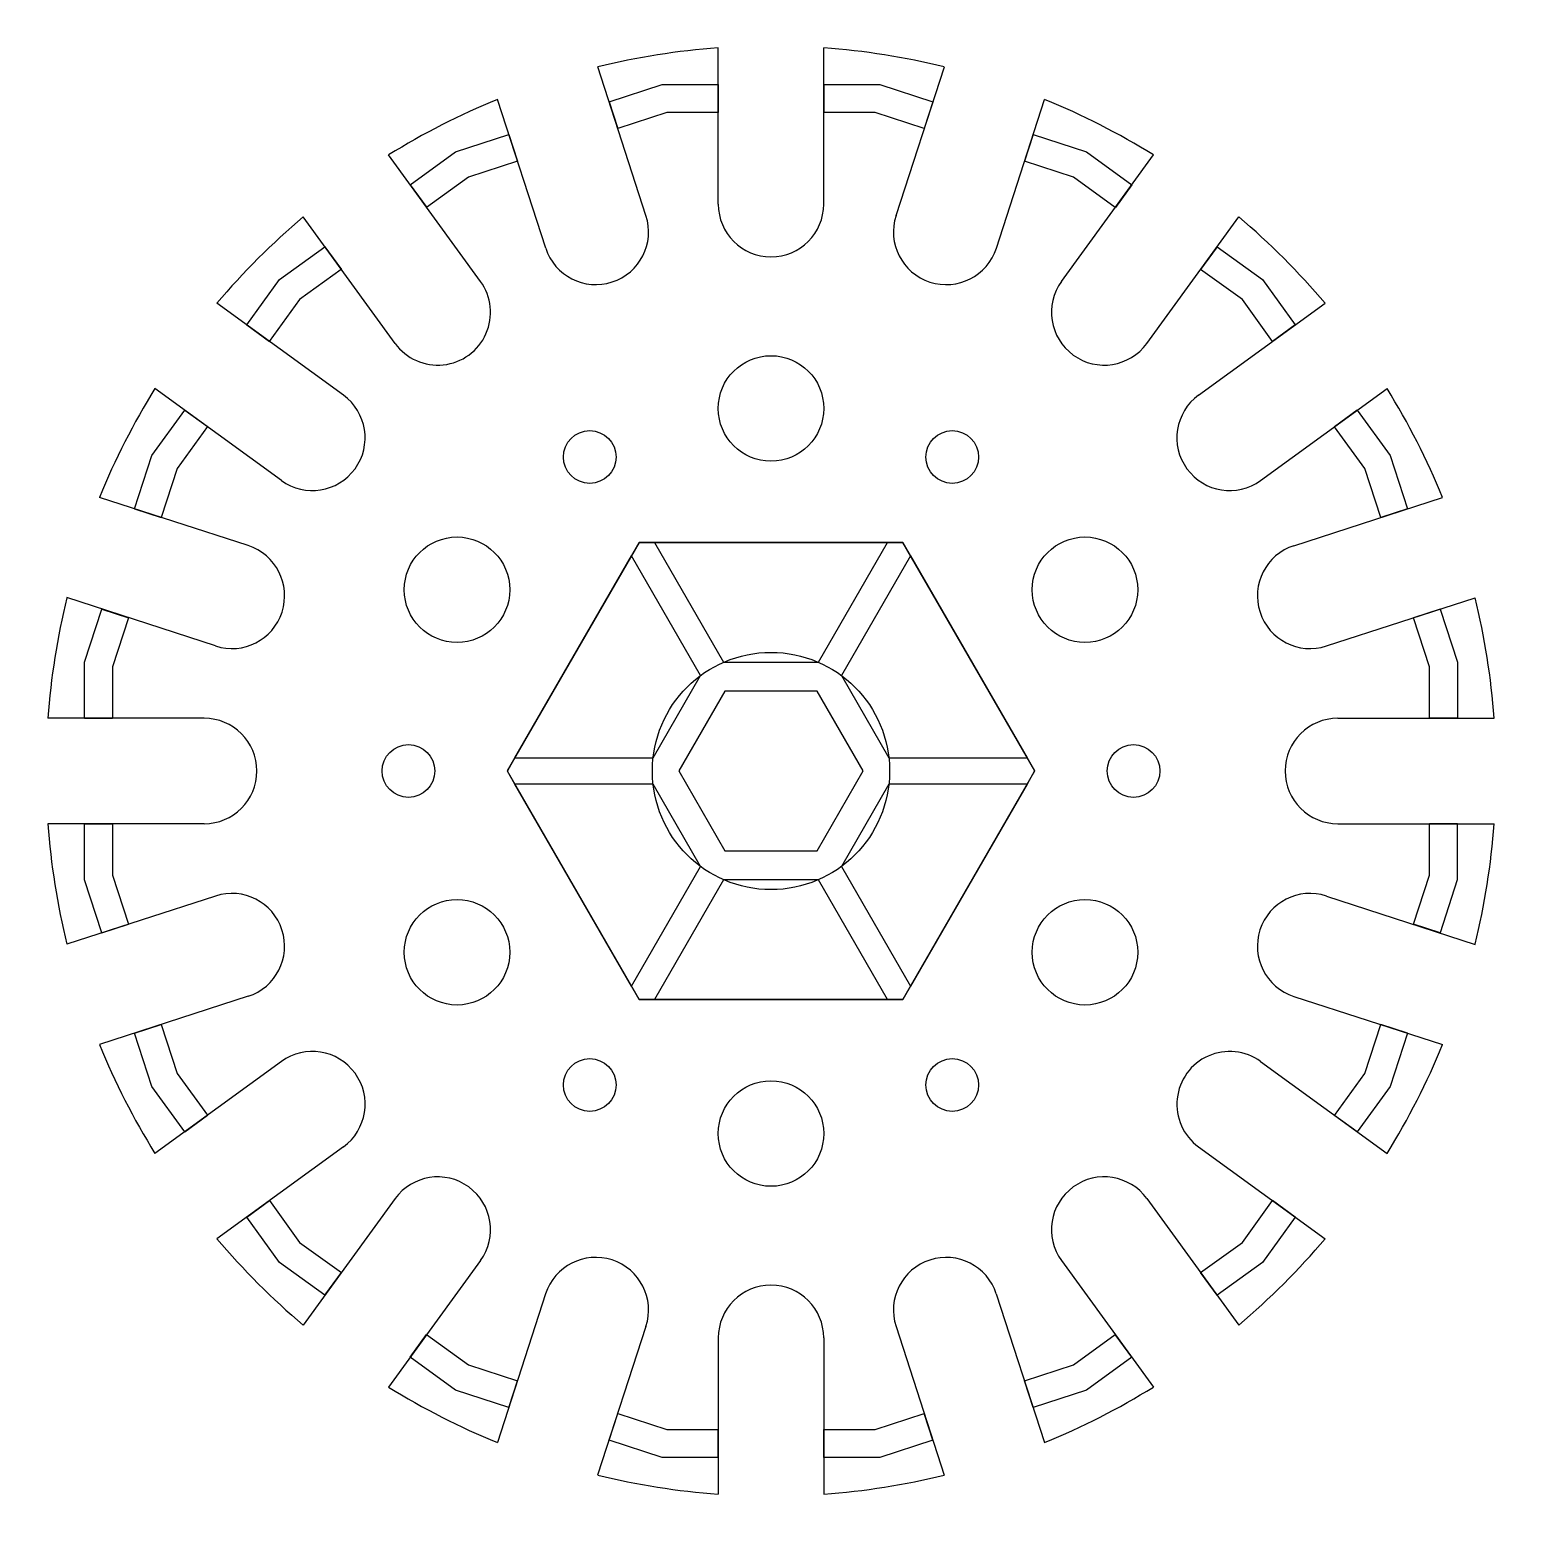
# Model space of a CAD drawing. Header units: millimetres. Extents: x -28.1 to 28.1, y -28.1 to 28.1.
import ezdxf

# ---------------------------------------------------------------- set-up
doc = ezdxf.new("R2010")
doc.units = ezdxf.units.MM
for name, color, linetype, plot in [('1', 1, 'Continuous', False), ('2', 2, 'Continuous', False), ('3', 6, 'Continuous', False), ('4', 4, 'Continuous', False)]:
    doc.layers.add(name, color=color, linetype=linetype, plot=plot)

# ---------------------------------------------------------------- blocks, each defined once
blk = doc.blocks.new('*U1')
for p, q in [((0.287, -1.964), (0.287, 3.964)), ((4.287, -1.964), (4.287, 3.964))]:
    blk.add_line(p, q)
for centre, radius, start, end in [((2.287, -23.464), 27.5, 94.1706, 103.8294), ((2.287, -1.964), 2, 180, 0)]:
    blk.add_arc(centre, radius, start, end)
blk = doc.blocks.new('*U2')
at = {"color": 0, "linetype": 'ByBlock', "lineweight": -2, "transparency": 16777216}
for p, rotation in [((5.076, 23.022), 342.0000000000001), ((-9.425, 21.609), 17.99999999999997), ((11.942, 20.327), 324), ((-15.642, 17.638), 35.99999999999999), ((17.638, 15.642), 306), ((-20.327, 11.942), 54), ((21.609, 9.425), 288), ((-23.022, 5.076), 72), ((23.464, 2.287), 270.0000000000001), ((-23.464, -2.287), 90), ((23.022, -5.076), 252), ((-21.609, -9.425), 108), ((20.327, -11.942), 234), ((-17.638, -15.642), 126), ((15.642, -17.638), 216), ((-11.942, -20.327), 144), ((9.425, -21.609), 198), ((-5.076, -23.022), 162), ((2.287, -23.464), 180)]:
    blk.add_blockref('*U1', p, dxfattribs=dict(at, rotation=rotation))
blk.add_blockref('*U1', (-2.287, 23.464), dxfattribs=at)
blk = doc.blocks.new('*U3')
at = {"layer": '1'}
for points in [[(-2.071, 0.176), (-0.052, 0.832), (2.071, 0.832)], [(2.071, -0.228), (0.116, -0.228), (-1.743, -0.832)]]:
    blk.add_lwpolyline(points, dxfattribs=at)
blk = doc.blocks.new('*U4')
at = {"layer": '1', "color": 0, "linetype": 'ByBlock', "lineweight": -2, "transparency": 16777216}
for p, rotation in [((64.488, 25.223), 342.0000000000001), ((72.09, 22.778), 324.0000000000001), ((48.914, 22.707), 18.00000000000001), ((78.565, 18.104), 306.0000000000001), ((42.468, 17.993), 36.00000000000002), ((37.794, 11.518), 54.00000000000003), ((83.279, 11.658), 288), ((35.35, 3.915), 72.00000000000003), ((85.771, 4.071), 270), ((35.375, -4.071), 90.00000000000001), ((85.795, -3.915), 252), ((37.866, -11.658), 108), ((83.351, -11.518), 234), ((42.58, -18.104), 126), ((78.677, -17.993), 216), ((49.055, -22.778), 144), ((72.231, -22.707), 198), ((56.658, -25.223), 162.0000000000001), ((64.643, -25.198), 180)]:
    blk.add_blockref('*U3', p, dxfattribs=dict(at, rotation=rotation))
blk.add_blockref('*U3', (56.502, 25.198), dxfattribs=at)
blk = doc.blocks.new('*U5')
at = {"layer": '3'}
blk.add_lwpolyline([(-0.902, 3.83), (-3.521, -0.707), (-1.718, -3.83), (3.521, -3.83)], dxfattribs=at)
blk = doc.blocks.new('*U6')
at = {"layer": '3', "color": 0, "linetype": 'ByBlock', "lineweight": -2, "transparency": 16777216}
for p, rotation in [((122.03, 7.526), 59.99999999999999), ((115.84, 3.196), 120), ((129.53, -3.196), 299.9999999999999), ((116.495, -4.33), 180), ((123.34, -7.526), 239.9999999999999)]:
    blk.add_blockref('*U5', p, dxfattribs=dict(at, rotation=rotation))
blk.add_blockref('*U5', (128.875, 4.33), dxfattribs=at)
blk = doc.blocks.new('*U7')
at = {"layer": '1'}
for p, q in [((2.071, 0.832), (2.071, -0.228)), ((-2.071, 0.176), (-1.743, -0.832))]:
    blk.add_line(p, q, dxfattribs=at)
blk = doc.blocks.new('*U8')
at = {"layer": '1', "color": 0, "linetype": 'ByBlock', "lineweight": -2, "transparency": 16777216}
for p, rotation in [((3.915, 25.223), 342.0000000000001), ((11.518, 22.778), 324.0000000000001), ((-11.658, 22.707), 18.00000000000001), ((17.993, 18.104), 306), ((-18.104, 17.993), 36.00000000000002), ((-22.778, 11.518), 54.00000000000003), ((22.707, 11.658), 288.0000000000001), ((-25.223, 3.915), 72.00000000000003), ((25.198, 4.071), 270), ((-25.198, -4.071), 90.00000000000001), ((25.223, -3.915), 252.0000000000001), ((-22.707, -11.658), 108), ((22.778, -11.518), 234), ((-17.993, -18.104), 126), ((18.104, -17.993), 216), ((-11.518, -22.778), 144), ((11.658, -22.707), 198), ((-3.915, -25.223), 162.0000000000001), ((4.071, -25.198), 180)]:
    blk.add_blockref('*U7', p, dxfattribs=dict(at, rotation=rotation))
blk.add_blockref('*U7', (-4.071, 25.198), dxfattribs=at)
blk = doc.blocks.new('*U9')
at = {"layer": '3'}
for p, q in [((-0.433, 0.25), (0.144, 0.25)), ((0.144, 0.25), (0.433, -0.25))]:
    blk.add_line(p, q, dxfattribs=at)
blk = doc.blocks.new('*U10')
at = {"layer": '3', "color": 0, "linetype": 'ByBlock', "lineweight": -2, "transparency": 16777216}
for p, rotation in [((-4.856, 8.41), 60.00000000000001), ((-9.711, 0), 120), ((9.711, 0), 299.9999999999999), ((-4.856, -8.41), 180), ((4.856, -8.41), 239.9999999999999)]:
    blk.add_blockref('*U9', p, dxfattribs=dict(at, rotation=rotation))
blk.add_blockref('*U9', (4.856, 8.41), dxfattribs=at)
blk = doc.blocks.new('*U11')
at = {"layer": '3'}
blk.add_line((-4.423, 0), (4.423, 0), dxfattribs=at)
blk = doc.blocks.new('*U12')
at = {"layer": '3', "color": 0, "linetype": 'ByBlock', "lineweight": -2, "transparency": 16777216}
blk.add_blockref('*U11', (0, 8.66), dxfattribs=at)
for p, rotation in [((-7.5, 4.33), 60.00000000000001), ((7.5, 4.33), 300.0000000000001), ((-7.5, -4.33), 120), ((7.5, -4.33), 239.9999999999999), ((0, -8.66), 180)]:
    blk.add_blockref('*U11', p, dxfattribs=dict(at, rotation=rotation))

msp = doc.modelspace()

# ---------------------------------------------------------------- linework, layer by layer
for centre, radius in [((0, 13.75), 2), ((-6.875, 11.908), 1), ((6.875, 11.908), 1), ((-11.908, 6.875), 2), ((11.908, 6.875), 2), ((-13.75, 0), 1), ((13.75, 0), 1), ((-11.908, -6.875), 2), ((11.908, -6.875), 2), ((-6.875, -11.908), 1), ((6.875, -11.908), 1), ((0, -13.75), 2)]:
    msp.add_circle(centre, radius)
at = {"layer": '2'}
msp.add_circle((0, 0), 4.5, dxfattribs=at)
at = {"layer": '4'}
msp.add_lwpolyline([(-5, 8.66), (-10, 0), (-5, -8.66), (5, -8.66), (10, 0), (5, 8.66)], close=True, dxfattribs=at)
at = {"layer": 'Defpoints'}
msp.add_line((-4.423, 8.66), (4.423, 8.66), dxfattribs=at)
msp.add_lwpolyline([(-1.75, 3.031), (-3.5, 0), (-1.75, -3.031), (1.75, -3.031), (3.5, 0), (1.75, 3.031)], close=True, dxfattribs=at)

# ---------------------------------------------------------------- block references
msp.add_blockref('*U2', (0, 0))
at = {"layer": '1'}
for name, p in [('*U4', (-60.573, 0)), ('*U8', (0, 0))]:
    msp.add_blockref(name, p, dxfattribs=at)
at = {"layer": '3'}
for name, p in [('*U6', (-122.685, 0)), ('*U10', (0, 0)), ('*U12', (0, 0))]:
    msp.add_blockref(name, p, dxfattribs=at)

doc.saveas('drawing.dxf')
